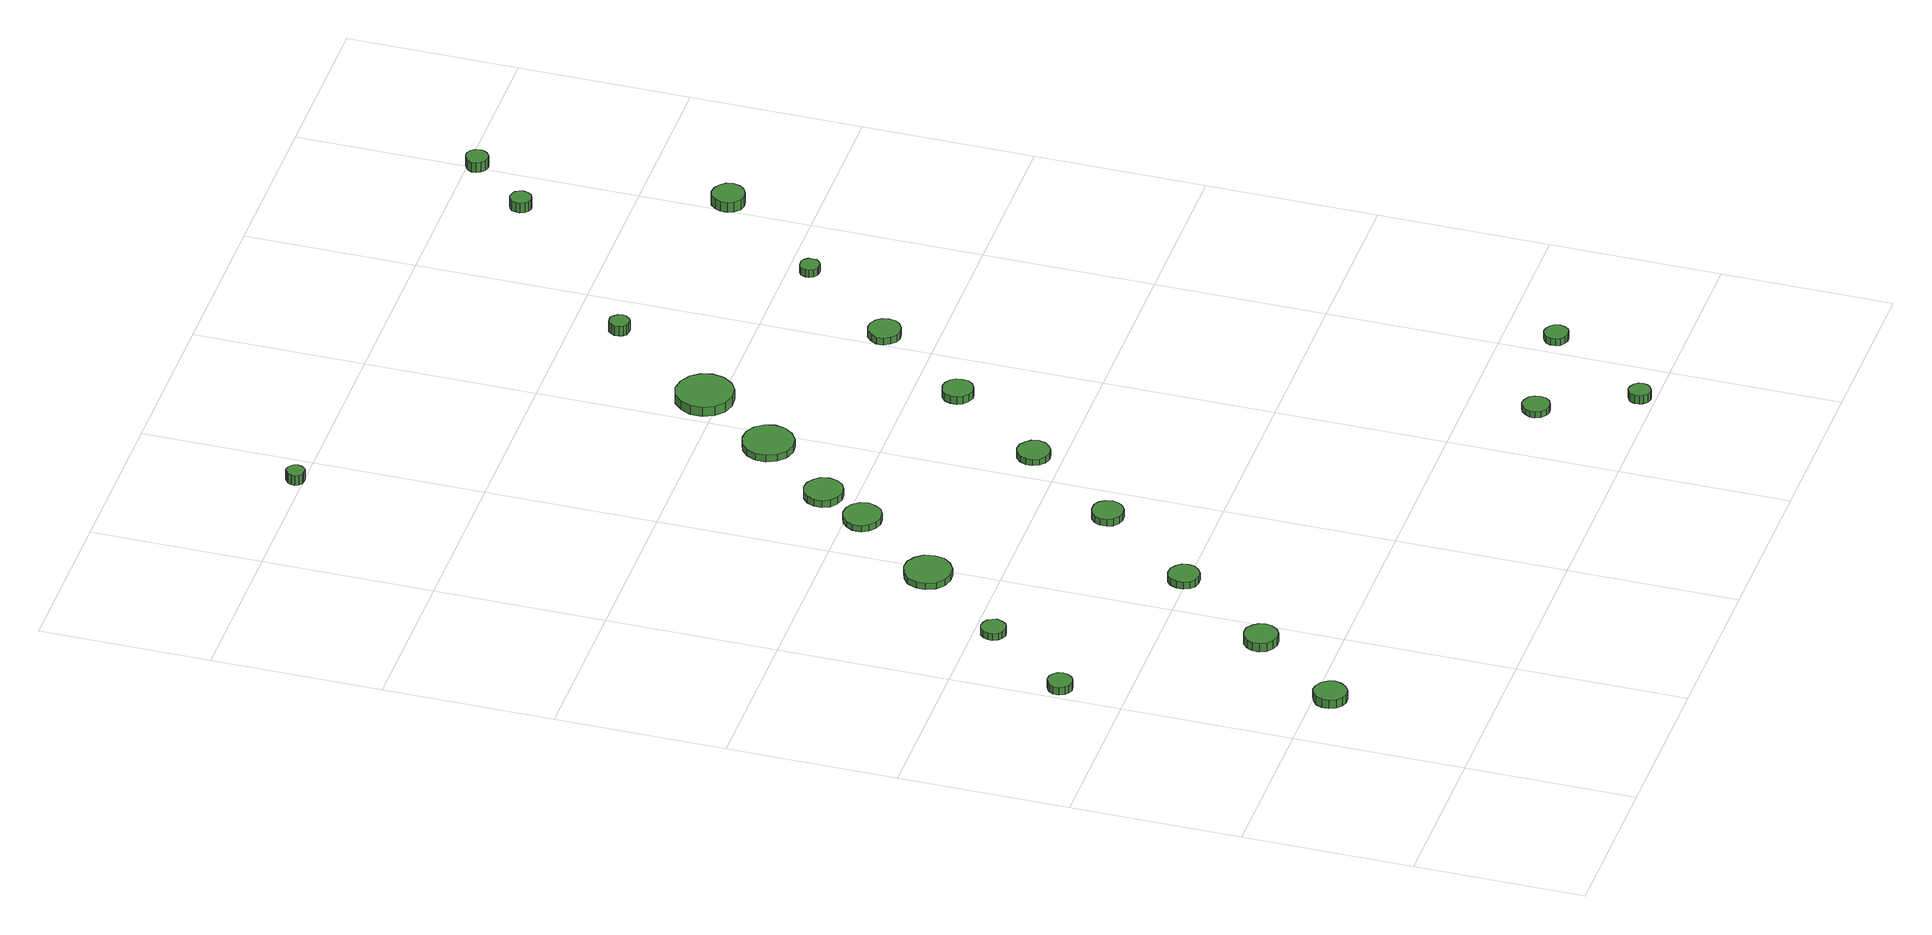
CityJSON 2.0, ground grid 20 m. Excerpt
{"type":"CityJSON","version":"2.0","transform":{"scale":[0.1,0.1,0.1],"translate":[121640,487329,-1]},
"CityObjects":{
"tree1":{"type":"SolitaryVegetationObject","attributes":{"function":"something"},"geometry":[{"type":"MultiSurface","lod":"1","boundaries":[[[0,1,2,3,4,5,6,7,8,9,10,11,12,13,14]],[[15,16,17,18,19,20,21,22,23,24,25,26,27,28,29]],[[0,29,28,1]],[[1,28,27,2]],[[2,27,26,3]],[[3,26,25,4]],[[4,25,24,5]],[[5,24,23,6]],[[6,23,22,7]],[[7,22,21,8]],[[8,21,20,9]],[[9,20,19,10]],[[10,19,18,11]],[[11,18,17,12]],[[12,17,16,13]],[[13,16,15,14]],[[14,15,29,0]]]}]},
"tree2":{"type":"SolitaryVegetationObject","attributes":{"function":"something"},"geometry":[{"type":"MultiSurface","lod":"1","boundaries":[[[30,31,32,33,34,35,36,37,38,39,40,41,42,43,44]],[[45,46,47,48,49,50,51,52,53,54,55,56,57,58,59]],[[30,59,58,31]],[[31,58,57,32]],[[32,57,56,33]],[[33,56,55,34]],[[34,55,54,35]],[[35,54,53,36]],[[36,53,52,37]],[[37,52,51,38]],[[38,51,50,39]],[[39,50,49,40]],[[40,49,48,41]],[[41,48,47,42]],[[42,47,46,43]],[[43,46,45,44]],[[44,45,59,30]]]}]},
"tree3":{"type":"SolitaryVegetationObject","attributes":{"function":"something"},"geometry":[{"type":"MultiSurface","lod":"1","boundaries":[[[60,61,62,63,64,65,66,67,68,69,70,71,72,73,74]],[[75,76,77,78,79,80,81,82,83,84,85,86,87,88,89]],[[60,89,88,61]],[[61,88,87,62]],[[62,87,86,63]],[[63,86,85,64]],[[64,85,84,65]],[[65,84,83,66]],[[66,83,82,67]],[[67,82,81,68]],[[68,81,80,69]],[[69,80,79,70]],[[70,79,78,71]],[[71,78,77,72]],[[72,77,76,73]],[[73,76,75,74]],[[74,75,89,60]]]}]},
"tree4":{"type":"SolitaryVegetationObject","attributes":{"function":"something"},"geometry":[{"type":"MultiSurface","lod":"1","boundaries":[[[90,91,92,93,94,95,96,97,98,99,100,101,102,103,104]],[[105,106,107,108,109,110,111,112,113,114,115,116,117,118,119]],[[90,119,118,91]],[[91,118,117,92]],[[92,117,116,93]],[[93,116,115,94]],[[94,115,114,95]],[[95,114,113,96]],[[96,113,112,97]],[[97,112,111,98]],[[98,111,110,99]],[[99,110,109,100]],[[100,109,108,101]],[[101,108,107,102]],[[102,107,106,103]],[[103,106,105,104]],[[104,105,119,90]]]}]},
"tree5":{"type":"SolitaryVegetationObject","attributes":{"function":"something"},"geometry":[{"type":"MultiSurface","lod":"1","boundaries":[[[120,121,122,123,124,125,126,127,128,129,130,131,132,133,134]],[[135,136,137,138,139,140,141,142,143,144,145,146,147,148,149]],[[120,149,148,121]],[[121,148,147,122]],[[122,147,146,123]],[[123,146,145,124]],[[124,145,144,125]],[[125,144,143,126]],[[126,143,142,127]],[[127,142,141,128]],[[128,141,140,129]],[[129,140,139,130]],[[130,139,138,131]],[[131,138,137,132]],[[132,137,136,133]],[[133,136,135,134]],[[134,135,149,120]]]}]},
"tree6":{"type":"SolitaryVegetationObject","attributes":{"function":"something"},"geometry":[{"type":"MultiSurface","lod":"1","boundaries":[[[150,151,152,153,154,155,156,157,158,159,160,161,162,163,164]],[[165,166,167,168,169,170,171,172,173,174,175,176,177,178,179]],[[150,179,178,151]],[[151,178,177,152]],[[152,177,176,153]],[[153,176,175,154]],[[154,175,174,155]],[[155,174,173,156]],[[156,173,172,157]],[[157,172,171,158]],[[158,171,170,159]],[[159,170,169,160]],[[160,169,168,161]],[[161,168,167,162]],[[162,167,166,163]],[[163,166,165,164]],[[164,165,179,150]]]}]},
"tree7":{"type":"SolitaryVegetationObject","attributes":{"function":"something"},"geometry":[{"type":"MultiSurface","lod":"1","boundaries":[[[180,181,182,183,184,185,186,187,188,189,190,191,192,193,194]],[[195,196,197,198,199,200,201,202,203,204,205,206,207,208,209]],[[180,209,208,181]],[[181,208,207,182]],[[182,207,206,183]],[[183,206,205,184]],[[184,205,204,185]],[[185,204,203,186]],[[186,203,202,187]],[[187,202,201,188]],[[188,201,200,189]],[[189,200,199,190]],[[190,199,198,191]],[[191,198,197,192]],[[192,197,196,193]],[[193,196,195,194]],[[194,195,209,180]]]}]},
"tree8":{"type":"SolitaryVegetationObject","attributes":{"function":"something"},"geometry":[{"type":"MultiSurface","lod":"1","boundaries":[[[210,211,212,213,214,215,216,217,218,219,220,221,222,223,224]],[[225,226,227,228,229,230,231,232,233,234,235,236,237,238,239]],[[210,239,238,211]],[[211,238,237,212]],[[212,237,236,213]],[[213,236,235,214]],[[214,235,234,215]],[[215,234,233,216]],[[216,233,232,217]],[[217,232,231,218]],[[218,231,230,219]],[[219,230,229,220]],[[220,229,228,221]],[[221,228,227,222]],[[222,227,226,223]],[[223,226,225,224]],[[224,225,239,210]]]}]},
"tree9":{"type":"SolitaryVegetationObject","attributes":{"function":"something"},"geometry":[{"type":"MultiSurface","lod":"1","boundaries":[[[240,241,242,243,244,245,246,247,248,249,250,251,252,253,254]],[[255,256,257,258,259,260,261,262,263,264,265,266,267,268,269]],[[240,269,268,241]],[[241,268,267,242]],[[242,267,266,243]],[[243,266,265,244]],[[244,265,264,245]],[[245,264,263,246]],[[246,263,262,247]],[[247,262,261,248]],[[248,261,260,249]],[[249,260,259,250]],[[250,259,258,251]],[[251,258,257,252]],[[252,257,256,253]],[[253,256,255,254]],[[254,255,269,240]]]}]},
"tree10":{"type":"SolitaryVegetationObject","attributes":{"function":"something"},"geometry":[{"type":"MultiSurface","lod":"1","boundaries":[[[270,271,272,273,274,275,276,277,278,279,280,281,282,283,284]],[[285,286,287,288,289,290,291,292,293,294,295,296,297,298,299]],[[270,299,298,271]],[[271,298,297,272]],[[272,297,296,273]],[[273,296,295,274]],[[274,295,294,275]],[[275,294,293,276]],[[276,293,292,277]],[[277,292,291,278]],[[278,291,290,279]],[[279,290,289,280]],[[280,289,288,281]],[[281,288,287,282]],[[282,287,286,283]],[[283,286,285,284]],[[284,285,299,270]]]}]},
"tree11":{"type":"SolitaryVegetationObject","attributes":{"function":"something"},"geometry":[{"type":"MultiSurface","lod":"1","boundaries":[[[300,301,302,303,304,305,306,307,308,309,310,311,312,313,314]],[[315,316,317,318,319,320,321,322,323,324,325,326,327,328,329]],[[300,329,328,301]],[[301,328,327,302]],[[302,327,326,303]],[[303,326,325,304]],[[304,325,324,305]],[[305,324,323,306]],[[306,323,322,307]],[[307,322,321,308]],[[308,321,320,309]],[[309,320,319,310]],[[310,319,318,311]],[[311,318,317,312]],[[312,317,316,313]],[[313,316,315,314]],[[314,315,329,300]]]}]},
"tree12":{"type":"SolitaryVegetationObject","attributes":{"function":"something"},"geometry":[{"type":"MultiSurface","lod":"1","boundaries":[[[330,331,332,333,334,335,336,337,338,339,340,341,342,343,344]],[[345,346,347,348,349,350,351,352,353,354,355,356,357,358,359]],[[330,359,358,331]],[[331,358,357,332]],[[332,357,356,333]],[[333,356,355,334]],[[334,355,354,335]],[[335,354,353,336]],[[336,353,352,337]],[[337,352,351,338]],[[338,351,350,339]],[[339,350,349,340]],[[340,349,348,341]],[[341,348,347,342]],[[342,347,346,343]],[[343,346,345,344]],[[344,345,359,330]]]}]},
"tree13":{"type":"SolitaryVegetationObject","attributes":{"function":"something"},"geometry":[{"type":"MultiSurface","lod":"1","boundaries":[[[360,361,362,363,364,365,366,367,368,369,370,371,372,373,374]],[[375,376,377,378,379,380,381,382,383,384,385,386,387,388,389]],[[360,389,388,361]],[[361,388,387,362]],[[362,387,386,363]],[[363,386,385,364]],[[364,385,384,365]],[[365,384,383,366]],[[366,383,382,367]],[[367,382,381,368]],[[368,381,380,369]],[[369,380,379,370]],[[370,379,378,371]],[[371,378,377,372]],[[372,377,376,373]],[[373,376,375,374]],[[374,375,389,360]]]}]},
"tree14":{"type":"SolitaryVegetationObject","attributes":{"function":"something"},"geometry":[{"type":"MultiSurface","lod":"1","boundaries":[[[390,391,392,393,394,395,396,397,398,399,400,401,402,403,404]],[[405,406,407,408,409,410,411,412,413,414,415,416,417,418,419]],[[390,419,418,391]],[[391,418,417,392]],[[392,417,416,393]],[[393,416,415,394]],[[394,415,414,395]],[[395,414,413,396]],[[396,413,412,397]],[[397,412,411,398]],[[398,411,410,399]],[[399,410,409,400]],[[400,409,408,401]],[[401,408,407,402]],[[402,407,406,403]],[[403,406,405,404]],[[404,405,419,390]]]}]},
"tree15":{"type":"SolitaryVegetationObject","attributes":{"function":"something"},"geometry":[{"type":"MultiSurface","lod":"1","boundaries":[[[420,421,422,423,424,425,426,427,428,429,430,431,432,433,434]],[[435,436,437,438,439,440,441,442,443,444,445,446,447,448,449]],[[420,449,448,421]],[[421,448,447,422]],[[422,447,446,423]],[[423,446,445,424]],[[424,445,444,425]],[[425,444,443,426]],[[426,443,442,427]],[[427,442,441,428]],[[428,441,440,429]],[[429,440,439,430]],[[430,439,438,431]],[[431,438,437,432]],[[432,437,436,433]],[[433,436,435,434]],[[434,435,449,420]]]}]},
"tree16":{"type":"SolitaryVegetationObject","attributes":{"function":"something"},"geometry":[{"type":"MultiSurface","lod":"1","boundaries":[[[450,451,452,453,454,455,456,457,458,459,460,461,462,463,464]],[[465,466,467,468,469,470,471,472,473,474,475,476,477,478,479]],[[450,479,478,451]],[[451,478,477,452]],[[452,477,476,453]],[[453,476,475,454]],[[454,475,474,455]],[[455,474,473,456]],[[456,473,472,457]],[[457,472,471,458]],[[458,471,470,459]],[[459,470,469,460]],[[460,469,468,461]],[[461,468,467,462]],[[462,467,466,463]],[[463,466,465,464]],[[464,465,479,450]]]}]},
"tree17":{"type":"SolitaryVegetationObject","attributes":{"function":"something"},"geometry":[{"type":"MultiSurface","lod":"1","boundaries":[[[480,481,482,483,484,485,486,487,488,489,490,491,492,493,494]],[[495,496,497,498,499,500,501,502,503,504,505,506,507,508,509]],[[480,509,508,481]],[[481,508,507,482]],[[482,507,506,483]],[[483,506,505,484]],[[484,505,504,485]],[[485,504,503,486]],[[486,503,502,487]],[[487,502,501,488]],[[488,501,500,489]],[[489,500,499,490]],[[490,499,498,491]],[[491,498,497,492]],[[492,497,496,493]],[[493,496,495,494]],[[494,495,509,480]]]}]},
"tree18":{"type":"SolitaryVegetationObject","attributes":{"function":"something"},"geometry":[{"type":"MultiSurface","lod":"1","boundaries":[[[510,511,512,513,514,515,516,517,518,519,520,521,522,523,524]],[[525,526,527,528,529,530,531,532,533,534,535,536,537,538,539]],[[510,539,538,511]],[[511,538,537,512]],[[512,537,536,513]],[[513,536,535,514]],[[514,535,534,515]],[[515,534,533,516]],[[516,533,532,517]],[[517,532,531,518]],[[518,531,530,519]],[[519,530,529,520]],[[520,529,528,521]],[[521,528,527,522]],[[522,527,526,523]],[[523,526,525,524]],[[524,525,539,510]]]}]},
"tree19":{"type":"SolitaryVegetationObject","attributes":{"function":"something"},"geometry":[{"type":"MultiSurface","lod":"1","boundaries":[[[540,541,542,543,544,545,546,547,548,549,550,551,552,553,554]],[[555,556,557,558,559,560,561,562,563,564,565,566,567,568,569]],[[540,569,568,541]],[[541,568,567,542]],[[542,567,566,543]],[[543,566,565,544]],[[544,565,564,545]],[[545,564,563,546]],[[546,563,562,547]],[[547,562,561,548]],[[548,561,560,549]],[[549,560,559,550]],[[550,559,558,551]],[[551,558,557,552]],[[552,557,556,553]],[[553,556,555,554]],[[554,555,569,540]]]}]},
"tree20":{"type":"SolitaryVegetationObject","attributes":{"function":"something"},"geometry":[{"type":"MultiSurface","lod":"1","boundaries":[[[570,571,572,573,574,575,576,577,578,579,580,581,582,583,584]],[[585,586,587,588,589,590,591,592,593,594,595,596,597,598,599]],[[570,599,598,571]],[[571,598,597,572]],[[572,597,596,573]],[[573,596,595,574]],[[574,595,594,575]],[[575,594,593,576]],[[576,593,592,577]],[[577,592,591,578]],[[578,591,590,579]],[[579,590,589,580]],[[580,589,588,581]],[[581,588,587,582]],[[582,587,586,583]],[[583,586,585,584]],[[584,585,599,570]]]}]},
"tree21":{"type":"SolitaryVegetationObject","attributes":{"function":"something"},"geometry":[{"type":"MultiSurface","lod":"1","boundaries":[[[600,601,602,603,604,605,606,607,608,609,610,611,612,613,614]],[[615,616,617,618,619,620,621,622,623,624,625,626,627,628,629]],[[600,629,628,601]],[[601,628,627,602]],[[602,627,626,603]],[[603,626,625,604]],[[604,625,624,605]],[[605,624,623,606]],[[606,623,622,607]],[[607,622,621,608]],[[608,621,620,609]],[[609,620,619,610]],[[610,619,618,611]],[[611,618,617,612]],[[612,617,616,613]],[[613,616,615,614]],[[614,615,629,600]]]}]},
"tree22":{"type":"SolitaryVegetationObject","attributes":{"function":"something"},"geometry":[{"type":"MultiSurface","lod":"1","boundaries":[[[630,631,632,633,634,635,636,637,638,639,640,641,642,643,644]],[[645,646,647,648,649,650,651,652,653,654,655,656,657,658,659]],[[630,659,658,631]],[[631,658,657,632]],[[632,657,656,633]],[[633,656,655,634]],[[634,655,654,635]],[[635,654,653,636]],[[636,653,652,637]],[[637,652,651,638]],[[638,651,650,639]],[[639,650,649,640]],[[640,649,648,641]],[[641,648,647,642]],[[642,647,646,643]],[[643,646,645,644]],[[644,645,659,630]]]}]},
"tree23":{"type":"SolitaryVegetationObject","attributes":{"function":"something"},"geometry":[{"type":"MultiSurface","lod":"1","boundaries":[[[660,661,662,663,664,665,666,667,668,669,670,671,672,673,674]],[[675,676,677,678,679,680,681,682,683,684,685,686,687,688,689]],[[660,689,688,661]],[[661,688,687,662]],[[662,687,686,663]],[[663,686,685,664]],[[664,685,684,665]],[[665,684,683,666]],[[666,683,682,667]],[[667,682,681,668]],[[668,681,680,669]],[[669,680,679,670]],[[670,679,678,671]],[[671,678,677,672]],[[672,677,676,673]],[[673,676,675,674]],[[674,675,689,660]]]}]}
},
"vertices":[
[106,183,17],[104,190,17],[99,197,17],[92,201,17],[84,202,17],[77,199,17],[71,194,17],[68,187,17],[68,179,17],[71,171,17],[77,166,17],[84,163,17],[92,164,17],[99,168,17],[104,175,17],[104,175,6],[99,168,6],[92,164,6],[84,163,6],[77,166,6],[71,171,6],[68,179,6],[68,187,6],[71,194,6],[77,199,6],[84,202,6],[92,201,6],[99,197,6],[104,190,6],[106,183,6],
[33,477,18],[32,483,18],[28,488,18],[23,491,18],[17,491,18],[11,489,18],[7,485,18],[4,480,18],[4,474,18],[7,468,18],[11,464,18],[17,462,18],[23,463,18],[28,466,18],[32,471,18],[32,471,8],[28,466,8],[23,463,8],[17,462,8],[11,464,8],[7,468,8],[4,474,8],[4,480,8],[7,485,8],[11,489,8],[17,491,8],[23,491,8],[28,488,8],[32,483,8],[33,477,8],
[189,288,18],[187,296,18],[182,302,18],[175,307,18],[167,307,18],[159,305,18],[153,299,18],[150,292,18],[150,284,18],[153,276,18],[159,271,18],[167,268,18],[175,269,18],[182,273,18],[187,280,18],[187,280,7],[182,273,7],[175,269,7],[167,268,7],[159,271,7],[153,276,7],[150,284,7],[150,292,7],[153,299,7],[159,305,7],[167,307,7],[175,307,7],[182,302,7],[187,296,7],[189,288,7],
[112,578,18],[110,583,18],[107,588,18],[102,591,18],[96,592,18],[90,590,18],[86,586,18],[83,580,18],[83,575,18],[86,569,18],[90,565,18],[96,563,18],[102,564,18],[107,567,18],[110,572,18],[110,572,9],[107,567,9],[102,564,9],[96,563,9],[90,565,9],[86,569,9],[83,575,9],[83,580,9],[86,586,9],[90,590,9],[96,592,9],[102,591,9],[107,588,9],[110,583,9],[112,578,9],
[276,404,17],[275,411,17],[270,417,17],[264,421,17],[256,422,17],[249,420,17],[244,415,17],[241,408,17],[241,400,17],[244,393,17],[249,388,17],[256,386,17],[264,387,17],[270,391,17],[275,397,17],[275,397,8],[270,391,8],[264,387,8],[256,386,8],[249,388,8],[244,393,8],[241,400,8],[241,408,8],[244,415,8],[249,420,8],[256,422,8],[264,421,8],[270,417,8],[275,411,8],[276,404,8],
[210,679,18],[208,691,18],[201,700,18],[191,706,18],[180,707,18],[169,703,18],[160,696,18],[155,685,18],[155,674,18],[160,663,18],[169,655,18],[180,652,18],[191,653,18],[201,659,18],[208,668,18],[208,668,10],[201,659,10],[191,653,10],[180,652,10],[169,655,10],[160,663,10],[155,674,10],[155,685,10],[160,696,10],[169,703,10],[180,707,10],[191,706,10],[201,700,10],[208,691,10],[210,679,10],
[287,780,18],[285,789,18],[279,797,18],[271,801,18],[262,802,18],[253,799,18],[246,793,18],[242,785,18],[242,775,18],[246,767,18],[253,761,18],[262,758,18],[271,759,18],[279,763,18],[285,771,18],[285,771,10],[279,763,10],[271,759,10],[262,758,10],[253,761,10],[246,767,10],[242,775,10],[242,785,10],[246,793,10],[253,799,10],[262,802,10],[271,801,10],[279,797,10],[285,789,10],[287,780,10],
[369,520,18],[367,528,18],[363,534,18],[356,538,18],[348,538,18],[341,536,18],[335,531,18],[332,524,18],[332,516,18],[335,509,18],[341,504,18],[348,502,18],[356,503,18],[363,507,18],[367,513,18],[367,513,9],[363,507,9],[356,503,9],[348,502,9],[341,504,9],[335,509,9],[332,516,9],[332,524,9],[335,531,9],[341,536,9],[348,538,9],[356,538,9],[363,534,9],[367,528,9],[369,520,9],
[321,835,18],[319,845,18],[313,852,18],[305,857,18],[296,858,18],[287,855,18],[280,849,18],[276,840,18],[276,831,18],[280,822,18],[287,816,18],[296,813,18],[305,814,18],[313,818,18],[319,826,18],[319,826,9],[313,818,9],[305,814,9],[296,813,9],[287,816,9],[280,822,9],[276,831,9],[276,840,9],[280,849,9],[287,855,9],[296,858,9],[305,857,9],[313,852,9],[319,845,9],[321,835,9],
[166,1407,25],[165,1412,25],[162,1415,25],[159,1417,25],[154,1418,25],[150,1416,25],[147,1413,25],[145,1409,25],[145,1405,25],[147,1401,25],[150,1398,25],[154,1397,25],[159,1397,25],[162,1399,25],[165,1403,25],[165,1403,12],[162,1399,12],[159,1397,12],[154,1397,12],[150,1398,12],[147,1401,12],[145,1405,12],[145,1409,12],[147,1413,12],[150,1416,12],[154,1418,12],[159,1417,12],[162,1415,12],[165,1412,12],[166,1407,12],
[459,633,17],[457,641,17],[452,647,17],[446,651,17],[438,652,17],[430,650,17],[424,644,17],[421,637,17],[421,629,17],[424,622,17],[430,616,17],[438,614,17],[446,615,17],[452,619,17],[457,625,17],[457,625,9],[452,619,9],[446,615,9],[438,614,9],[430,616,9],[424,622,9],[421,629,9],[421,637,9],[424,644,9],[430,650,9],[438,652,9],[446,651,9],[452,647,9],[457,641,9],[459,633,9],
[402,922,18],[399,934,18],[392,944,18],[381,950,18],[369,951,18],[357,947,18],[348,939,18],[343,928,18],[343,916,18],[348,904,18],[357,896,18],[369,892,18],[381,893,18],[392,900,18],[399,910,18],[399,910,9],[392,900,9],[381,893,9],[369,892,9],[357,896,9],[348,904,9],[343,916,9],[343,928,9],[348,939,9],[357,947,9],[369,951,9],[381,950,9],[392,944,9],[399,934,9],[402,922,9],
[705,123,14],[704,129,14],[700,135,14],[694,138,14],[688,139,14],[682,137,14],[677,132,14],[674,126,14],[674,120,14],[677,114,14],[682,109,14],[688,107,14],[694,108,14],[700,111,14],[704,116,14],[704,116,6],[700,111,6],[694,108,6],[688,107,6],[682,109,6],[677,114,6],[674,120,6],[674,126,6],[677,132,6],[682,137,6],[688,139,6],[694,138,6],[700,135,6],[704,129,6],[705,123,6],
[473,1016,21],[470,1029,21],[462,1040,21],[450,1047,21],[436,1049,21],[423,1045,21],[413,1035,21],[407,1023,21],[407,1009,21],[413,996,21],[423,987,21],[436,983,21],[450,984,21],[462,991,21],[470,1002,21],[470,1002,9],[462,991,9],[450,984,9],[436,983,9],[423,987,9],[413,996,9],[407,1009,9],[407,1023,9],[413,1035,9],[423,1045,9],[436,1049,9],[450,1047,9],[462,1040,9],[470,1029,9],[473,1016,9],
[758,19,17],[757,24,17],[754,28,17],[749,31,17],[744,32,17],[739,30,17],[735,27,17],[733,22,17],[733,16,17],[735,12,17],[739,8,17],[744,6,17],[749,7,17],[754,10,17],[757,14,17],[757,14,6],[754,10,6],[749,7,6],[744,6,6],[739,8,6],[735,12,6],[733,16,6],[733,22,6],[735,27,6],[739,30,6],[744,32,6],[749,31,6],[754,28,6],[757,24,6],[758,19,6],
[547,748,18],[546,755,18],[542,761,18],[535,765,18],[528,766,18],[521,764,18],[515,759,18],[512,752,18],[512,744,18],[515,738,18],[521,733,18],[528,730,18],[535,731,18],[542,735,18],[546,741,18],[546,741,8],[542,735,8],[535,731,8],[528,730,8],[521,733,8],[515,738,8],[512,744,8],[512,752,8],[515,759,8],[521,764,8],[528,766,8],[535,765,8],[542,761,8],[546,755,8],[547,748,8],
[843,141,15],[841,147,15],[838,151,15],[833,154,15],[827,155,15],[822,153,15],[817,149,15],[815,144,15],[815,138,15],[817,133,15],[822,129,15],[827,127,15],[833,128,15],[838,130,15],[841,135,15],[841,135,6],[838,130,6],[833,128,6],[827,127,6],[822,129,6],[817,133,6],[815,138,6],[815,144,6],[817,149,6],[822,153,6],[827,155,6],[833,154,6],[838,151,6],[841,147,6],[843,141,6],
[637,860,17],[636,868,17],[631,874,17],[624,878,17],[616,879,17],[609,877,17],[603,871,17],[599,864,17],[599,856,17],[603,849,17],[609,843,17],[616,841,17],[624,842,17],[631,846,17],[636,852,17],[636,852,8],[631,846,8],[624,842,8],[616,841,8],[609,843,8],[603,849,8],[599,856,8],[599,864,8],[603,871,8],[609,877,8],[616,879,8],[624,878,8],[631,874,8],[636,868,8],[637,860,8],
[553,1145,22],[552,1150,22],[549,1154,22],[545,1157,22],[540,1157,22],[535,1156,22],[532,1152,22],[530,1148,22],[530,1143,22],[532,1138,22],[535,1135,22],[540,1134,22],[545,1134,22],[549,1137,22],[552,1141,22],[552,1141,9],[549,1137,9],[545,1134,9],[540,1134,9],[535,1135,9],[532,1138,9],[530,1143,9],[530,1148,9],[532,1152,9],[535,1156,9],[540,1157,9],[545,1157,9],[549,1154,9],[552,1150,9],[553,1145,9],
[723,975,18],[723,980,18],[720,983,18],[716,986,18],[711,986,18],[707,985,18],[703,982,18],[701,977,18],[701,973,18],[703,968,18],[707,965,18],[711,964,18],[716,964,18],[720,967,18],[723,970,18],[723,970,8],[720,967,8],[716,964,8],[711,964,8],[707,965,8],[703,968,8],[701,973,8],[701,977,8],[703,982,8],[707,985,8],[711,986,8],[716,986,8],[720,983,8],[723,980,8],[723,975,8],
[742,1317,29],[741,1321,29],[738,1326,29],[733,1328,29],[728,1329,29],[723,1327,29],[720,1324,29],[718,1319,29],[718,1314,29],[720,1309,29],[723,1306,29],[728,1304,29],[733,1305,29],[738,1307,29],[741,1312,29],[741,1312,16],[738,1307,16],[733,1305,16],[728,1304,16],[723,1306,16],[720,1309,16],[718,1314,16],[718,1319,16],[720,1324,16],[723,1327,16],[728,1329,16],[733,1328,16],[738,1326,16],[741,1321,16],[742,1317,16],
[830,1099,24],[828,1107,24],[823,1113,24],[816,1117,24],[808,1118,24],[801,1116,24],[795,1110,24],[792,1103,24],[792,1095,24],[795,1088,24],[801,1082,24],[808,1080,24],[816,1081,24],[823,1085,24],[828,1091,24],[828,1091,11],[823,1085,11],[816,1081,11],[808,1080,11],[801,1082,11],[795,1088,11],[792,1095,11],[792,1103,11],[795,1110,11],[801,1116,11],[808,1118,11],[816,1117,11],[823,1113,11],[828,1107,11],[830,1099,11],
[809,1387,26],[808,1393,26],[805,1397,26],[800,1400,26],[795,1400,26],[790,1398,26],[786,1395,26],[783,1390,26],[783,1385,26],[786,1380,26],[790,1376,26],[795,1374,26],[800,1375,26],[805,1378,26],[808,1382,26],[808,1382,13],[805,1378,13],[800,1375,13],[795,1374,13],[790,1376,13],[786,1380,13],[783,1385,13],[783,1390,13],[786,1395,13],[790,1398,13],[795,1400,13],[800,1400,13],[805,1397,13],[808,1393,13],[809,1387,13]
]}
